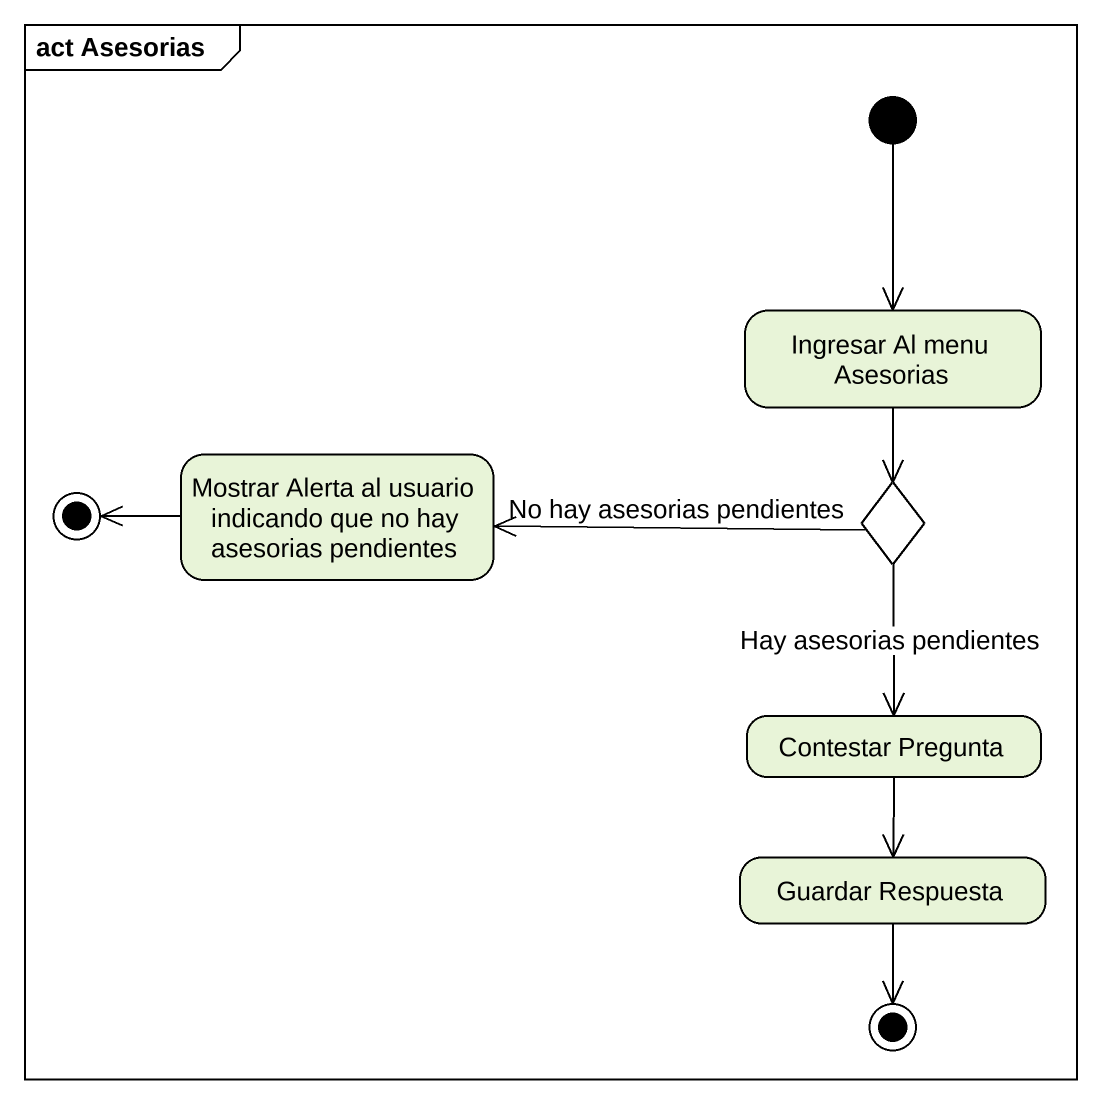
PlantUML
@startuml
mainframe act Asesorias
hide empty description
state "Ingresar Al menu Asesorias" as Ingresar_Al_menu_Asesorias
state final1 <<end>>
state "Mostrar Alerta al usuario indicando que no hay asesorias pendientes" as Mostrar_Alerta_al_usuario
state choice1 <<choice>>
state "Contestar Pregunta" as Contestar_Pregunta
state "Guardar Respuesta" as Guardar_Respuesta
state final2 <<end>>
[*] --> Ingresar_Al_menu_Asesorias
Ingresar_Al_menu_Asesorias --> choice1
Mostrar_Alerta_al_usuario -left-> final1
choice1 -left-> Mostrar_Alerta_al_usuario : No hay asesorias pendientes
choice1 --> Contestar_Pregunta : Hay asesorias pendientes
Contestar_Pregunta --> Guardar_Respuesta
Guardar_Respuesta --> final2
@enduml
